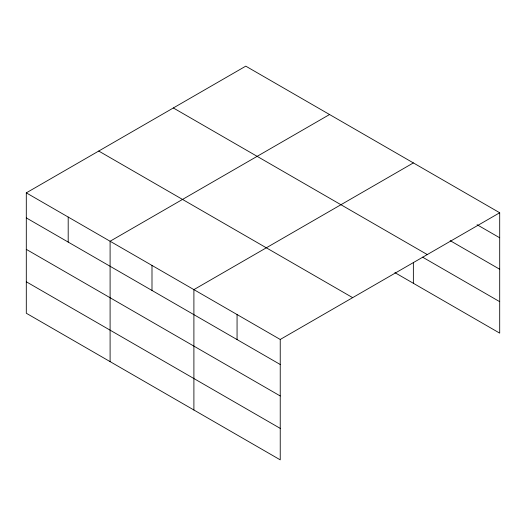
<?xml version="1.0" encoding="UTF-8"?>
<svg xmlns="http://www.w3.org/2000/svg" width="526" height="526" viewBox="0 0 526 526"><rect width="100%" height="100%" fill="white"/><g stroke="black" fill="none" stroke-linecap="round" stroke-linejoin="round"><path stroke-width="0.79" d="M280.233 395.966L280.233 339.467L26.3 192.864L26.3 313.24L280.233 459.849L280.233 395.966L26.3 249.357M394.901 272.632L499.7 333.136L499.7 212.76L245.767 66.151L26.3 192.864M329.565 114.53L110.098 241.243L110.098 361.625M413.364 162.909L193.897 289.622L193.897 410.004M280.233 339.467L499.7 212.76M477.056 224.714L499.7 237.791M450.164 240.652L499.7 269.253M173.343 107.968L427.276 254.571M422.562 257.142L499.7 301.674M98.724 151.047L352.657 297.65M26.3 217.895L280.233 364.498M26.3 281.778L280.233 428.381M413.364 262.316L413.364 283.29M237.062 314.541L237.062 339.572M151.994 265.433L151.994 290.464M68.196 217.054L68.196 242.085"/></g></svg>
